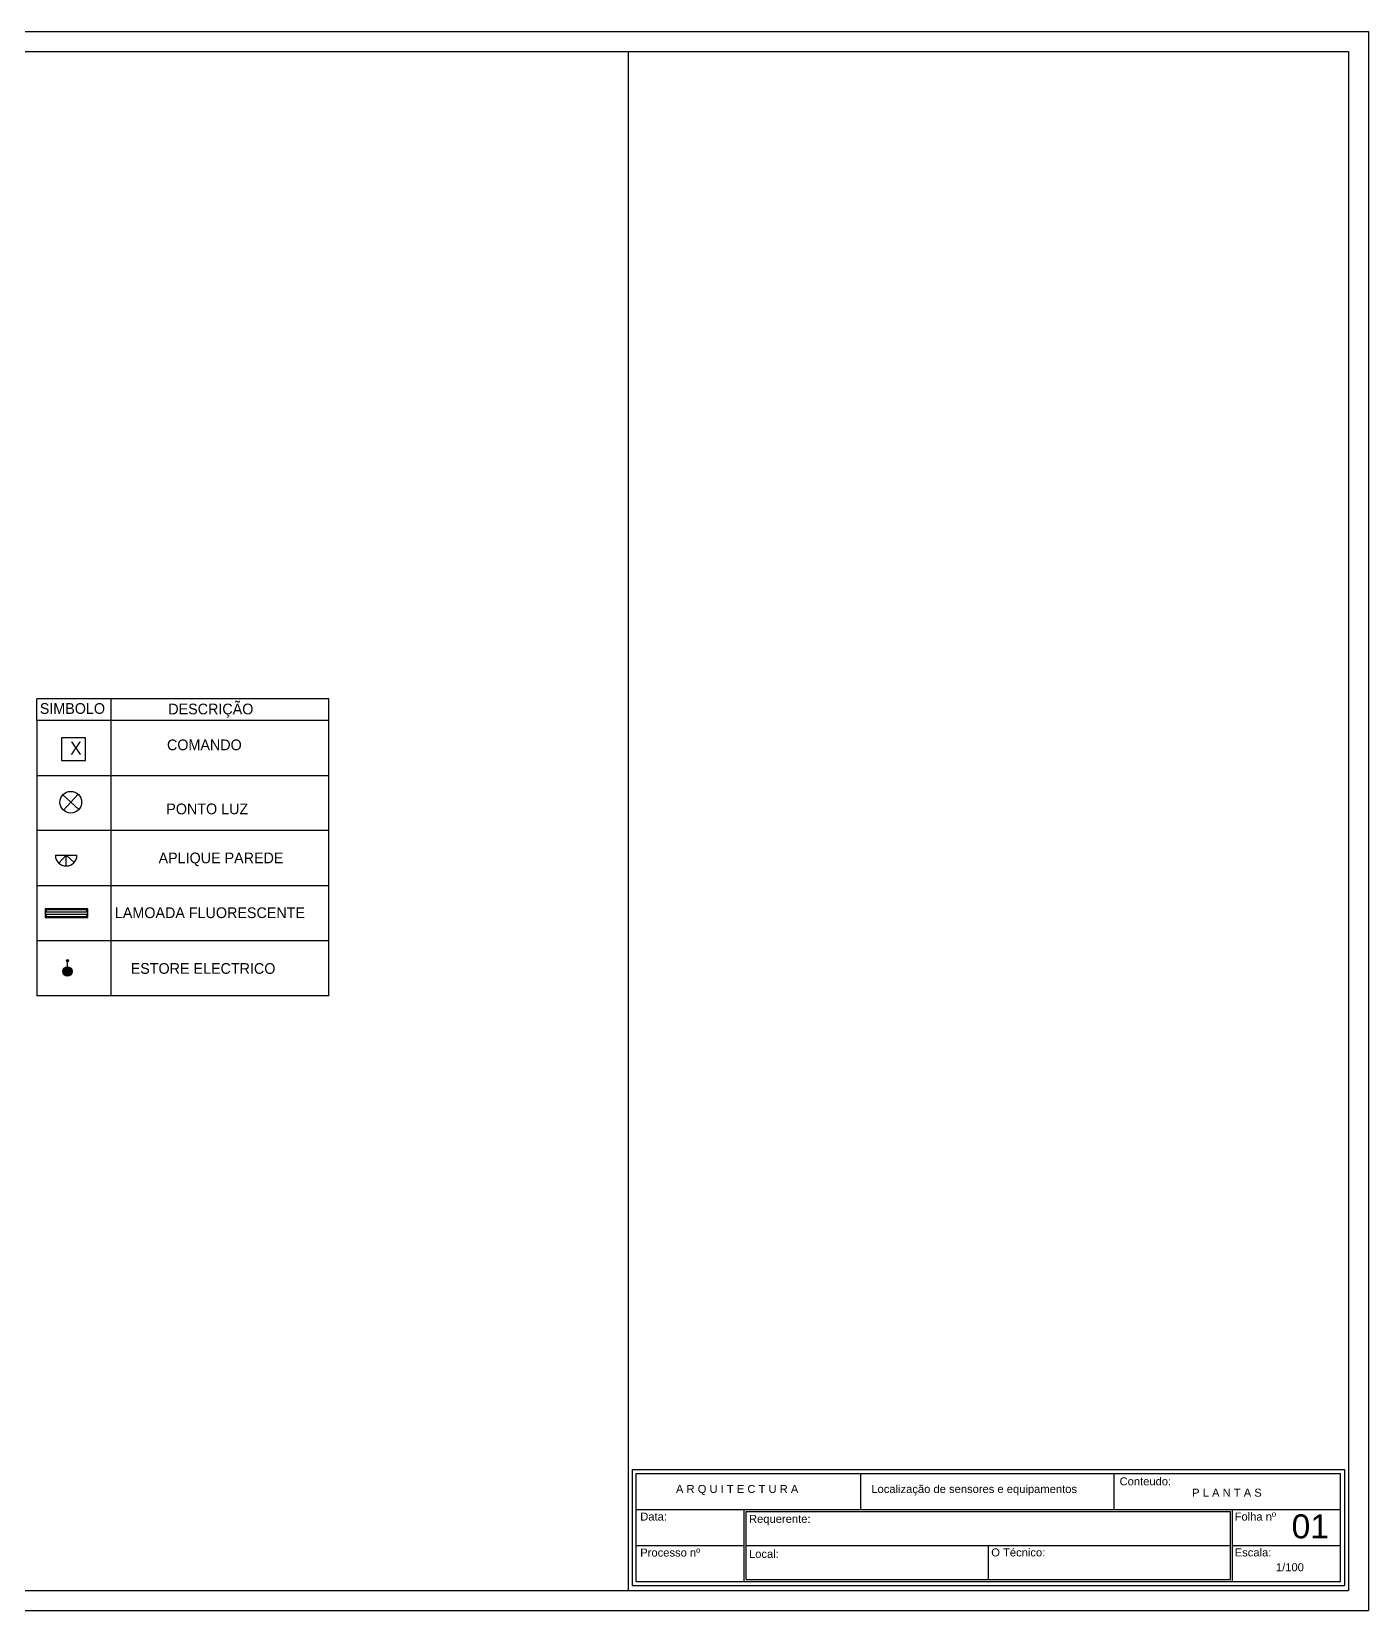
# Model space of a CAD drawing. Header units: millimetres. Extents: x 1521.5 to 1607.1, y 993.2 to 1065.3.
# Drawn here: x 1562.83 to 1596.24, y 1025.82 to 1065.28 of the extents above; entities that cross this region are included whole.
import ezdxf

# ---------------------------------------------------------------- set-up
doc = ezdxf.new("R2010")
doc.units = ezdxf.units.MM

msp = doc.modelspace()

# ---------------------------------------------------------------- hatches: boundary and pattern name
h = msp.add_hatch(color=256)
h.paths.add_polyline_path([(1563.612, 1041.793, 1), (1563.846, 1041.793, 1)])
h.paths.add_polyline_path([(1563.757, 1042.06, 1), (1563.7, 1042.06, 1)])

# ---------------------------------------------------------------- linework, layer by layer
for p, q in [((1521.84, 1065.278), (1596.241, 1065.278)), ((1596.241, 1065.278), (1596.241, 1025.824)), ((1524.84, 1064.778), (1595.741, 1064.778)), ((1577.741, 1064.778), (1577.741, 1026.324)), ((1595.741, 1064.778), (1595.741, 1026.324)), ((1570.259, 1048.605), (1562.959, 1048.605)), ((1562.959, 1048.059), (1562.959, 1048.605)), ((1564.813, 1048.605), (1564.813, 1041.186)), ((1570.259, 1048.059), (1570.259, 1048.605)), ((1562.959, 1048.059), (1562.959, 1041.186)), ((1570.259, 1048.059), (1562.959, 1048.059)), ((1570.259, 1041.186), (1570.259, 1048.059)), ((1570.259, 1046.684), (1562.959, 1046.684)), ((1563.61, 1046.201), (1564.012, 1045.84)), ((1563.631, 1045.82), (1563.992, 1046.222)), ((1570.259, 1045.31), (1562.959, 1045.31)), ((1563.426, 1044.697), (1563.966, 1044.697)), ((1563.696, 1044.697), (1563.511, 1044.5)), ((1563.696, 1044.427), (1563.696, 1044.697)), ((1563.696, 1044.697), (1563.896, 1044.515)), ((1570.259, 1043.935), (1562.959, 1043.935)), ((1564.237, 1043.353), (1563.172, 1043.353)), ((1563.172, 1043.353), (1563.172, 1043.138)), ((1564.212, 1043.328), (1563.197, 1043.328)), ((1563.197, 1043.328), (1563.197, 1043.278)), ((1563.197, 1043.278), (1564.212, 1043.278)), ((1564.214, 1043.214), (1563.2, 1043.214)), ((1563.2, 1043.214), (1563.2, 1043.163)), ((1563.2, 1043.163), (1564.214, 1043.163)), ((1564.212, 1043.278), (1564.212, 1043.328)), ((1564.214, 1043.163), (1564.214, 1043.214)), ((1564.237, 1043.138), (1564.237, 1043.353)), ((1563.172, 1043.138), (1564.237, 1043.138)), ((1570.259, 1042.56), (1562.959, 1042.56)), ((1563.729, 1041.91), (1563.729, 1042.031)), ((1570.259, 1041.186), (1562.959, 1041.186)), ((1577.843, 1029.346), (1577.843, 1026.446)), ((1577.943, 1026.546), (1577.943, 1029.246)), ((1583.552, 1028.346), (1583.552, 1029.246)), ((1589.89, 1028.346), (1589.89, 1029.246)), ((1595.643, 1029.346), (1595.643, 1026.446)), ((1580.643, 1026.546), (1580.643, 1028.346)), ((1580.693, 1026.596), (1580.693, 1028.296)), ((1586.743, 1026.596), (1586.743, 1027.446)), ((1524.84, 1026.324), (1595.741, 1026.324)), ((1521.84, 1025.824), (1596.241, 1025.824))]:
    msp.add_line(p, q)
at = {"ltscale": 0.1}
for p, q in [((1563.58, 1047.633), (1563.58, 1047.067)), ((1564.182, 1047.633), (1563.58, 1047.633)), ((1564.182, 1047.067), (1564.182, 1047.633)), ((1563.58, 1047.067), (1564.182, 1047.067))]:
    msp.add_line(p, q, dxfattribs=at)
at = {"color": 7}
for p, q in [((1577.843, 1029.346), (1595.643, 1029.346)), ((1577.943, 1029.246), (1595.543, 1029.246)), ((1595.543, 1026.546), (1595.543, 1029.246)), ((1577.943, 1028.346), (1595.543, 1028.346)), ((1580.693, 1028.296), (1592.793, 1028.296)), ((1592.793, 1026.596), (1592.793, 1028.296)), ((1592.843, 1026.546), (1592.843, 1028.346)), ((1577.943, 1027.446), (1580.643, 1027.446)), ((1580.693, 1027.446), (1592.793, 1027.446)), ((1592.843, 1027.446), (1595.543, 1027.446)), ((1580.693, 1026.596), (1592.793, 1026.596)), ((1577.843, 1026.446), (1595.643, 1026.446)), ((1577.943, 1026.546), (1595.543, 1026.546))]:
    msp.add_line(p, q, dxfattribs=at)
for centre, radius in [((1563.811, 1046.021), 0.27), ((1563.729, 1042.06), 0.0287), ((1563.729, 1041.793), 0.117)]:
    msp.add_circle(centre, radius)
msp.add_arc((1563.696, 1044.697), 0.27, 180, 0)

# ---------------------------------------------------------------- texts
at = {"attachment_point": 1}
for s, insert, char_height, width in [('SIMBOLO', (1563.037, 1048.496), 0.2675, 0.16467), ('DESCRIÇÃO', (1566.248, 1048.484), 0.2675, 0.16467), ('COMANDO', (1566.216, 1047.588), 0.2675, 0.16467), ('PONTO LUZ', (1566.198, 1045.987), 0.2675, 2.7472), ('APLIQUE PAREDE', (1566.005, 1044.762), 0.2675, 3.73102), ('LAMOADA FLUORESCENTE', (1564.914, 1043.393), 0.2675, 5.87435), ('ESTORE ELECTRICO', (1565.308, 1042), 0.2675, 4.22647), ('\\fArial|b0|i0|c0|p34;A R Q U I T E C T U R A', (1578.936, 1028.959), 0.2, 3.6976), ('{\\fArial|b0|i0|c0|p34;Localização de sensores e equipamentos}', (1583.818, 1028.959), 0.2, 6.5831), ('\\fArial|b0|i0|c0|p34;Conteudo:', (1590.022, 1029.15), 0.2, 5.3607), ('\\fArial|b0|i0|c0|p34;P L A N T A S', (1591.836, 1028.867), 0.2, 2.4604), ('\\fArial|b0|i0|c0|p34;Data:', (1578.043, 1028.27), 0.2, 5.3607), ('\\fArial|b0|i0|c0|p34;Requerente:', (1580.761, 1028.213), 0.2, 5.3607), ('\\fArial|b0|i0|c0|p34;Folha nº', (1592.898, 1028.27), 0.2, 5.3607), ('{\\fArial|b0|i0|c0|p34;01}', (1594.322, 1028.225), 0.6, 1.17), ('\\fArial|b0|i0|c0|p34;O Técnico:', (1586.815, 1027.374), 0.2, 5.3607), ('\\fArial|b0|i0|c0|p34;Escala:', (1592.9, 1027.374), 0.2, 5.3607), ('\\fArial|b0|i0|c0|p34;Processo nº', (1578.043, 1027.37), 0.2, 5.3607), ('\\fArial|b0|i0|c0|p34;Local: ', (1580.761, 1027.338), 0.2, 5.3607), ('\\fArial|b0|i0|c0|p34;1/100', (1593.929, 1027.003), 0.2, 1.0691)]:
    msp.add_mtext(s, dxfattribs=dict(at, insert=insert, char_height=char_height, width=width))
at = {"ltscale": 0.1, "insert": (1563.795, 1047.531), "char_height": 0.322, "width": 0.25776, "attachment_point": 1}
msp.add_mtext('X', dxfattribs=at)

doc.saveas('drawing.dxf')
